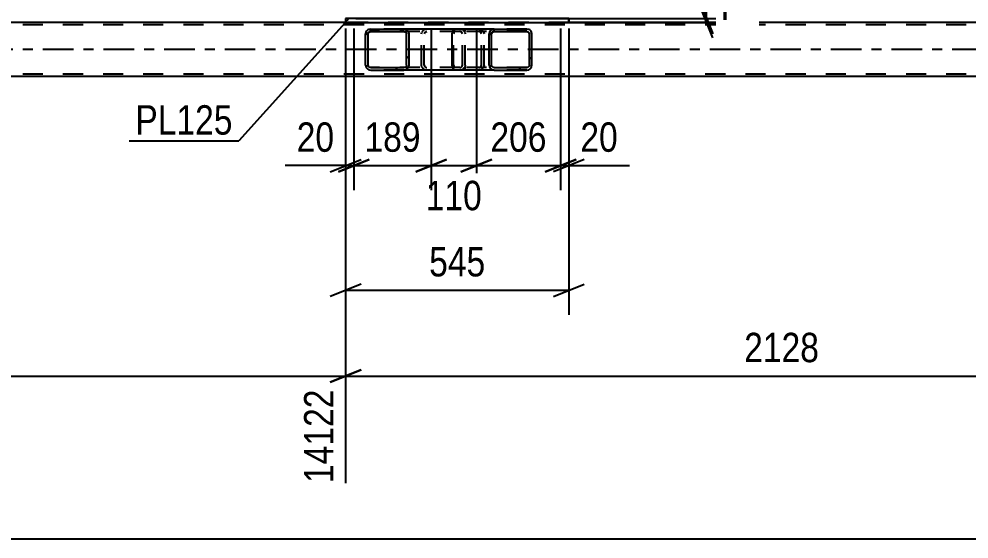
# Model space of a CAD drawing. Header units: millimetres. Extents: x -832 to 357, y -842 to -1.
# Drawn here: x -258.5 to -165.8, y -566.5 to -515.8 of the extents above; entities that cross this region are included whole.
import ezdxf

# ---------------------------------------------------------------- set-up
doc = ezdxf.new("R2010")
doc.units = ezdxf.units.MM
doc.linetypes.add('DXK_LINE_DOT2', pattern=[3.9198, 1.9599, -1.9599])
doc.linetypes.add('DXK_LINE_DOT3', pattern=[5.9187, 2.979, -0.9799, 0.9799, -0.9799])
doc.styles.add('Arial Narrow', font='ARIALN.TTF', dxfattribs={"height": 0.2})

# ---------------------------------------------------------------- blocks, each defined once
blk = doc.blocks.new('Part-570388851-8417 - 8256')
at = {"linetype": 'Continuous'}
h = blk.add_hatch(dxfattribs=at)
h.set_pattern_fill('', scale=0.7, style=0, pattern_type=0)
h.set_pattern_definition([(45, (-224.665, -520.5065), (-1.57154, 1.57154), [])])
h.paths.add_polyline_path([(-224.704, -520.323), (-224.665, -520.507), (-224.554, -520.662), (-224.389, -520.766), (-224.193, -520.803), (-220.958, -520.803), (-220.763, -520.766), (-220.597, -520.662), (-220.486, -520.507), (-220.447, -520.323), (-220.447, -517.283), (-220.486, -517.099), (-220.597, -516.943), (-220.763, -516.839), (-220.958, -516.803), (-224.193, -516.803), (-224.389, -516.839), (-224.554, -516.943), (-224.665, -517.099), (-224.704, -517.283)])
h.paths.add_polyline_path([(-224.429, -517.191), (-224.374, -517.113), (-224.291, -517.061), (-224.193, -517.043), (-220.958, -517.043), (-220.86, -517.061), (-220.777, -517.113), (-220.722, -517.191), (-220.703, -517.283), (-220.703, -520.323), (-220.722, -520.415), (-220.777, -520.493), (-220.86, -520.545), (-220.958, -520.563), (-224.193, -520.563), (-224.291, -520.545), (-224.374, -520.493), (-224.429, -520.415), (-224.449, -520.323), (-224.449, -517.283)])
at = {"color": 2, "linetype": 'Continuous'}
for p, q in [((-224.665, -517.099), (-224.704, -517.283)), ((-224.704, -520.323), (-224.704, -517.283)), ((-224.449, -517.283), (-224.429, -517.191)), ((-224.449, -520.323), (-224.449, -517.283)), ((-224.429, -517.191), (-224.374, -517.113)), ((-224.193, -516.803), (-224.389, -516.839)), ((-224.374, -517.113), (-224.291, -517.061)), ((-224.291, -517.061), (-224.193, -517.043)), ((-224.193, -516.803), (-220.958, -516.803)), ((-224.193, -517.043), (-220.958, -517.043)), ((-215.974, -516.803), (-220.958, -516.803)), ((-220.763, -516.839), (-220.958, -516.803)), ((-220.958, -517.043), (-220.86, -517.061)), ((-220.86, -517.061), (-220.777, -517.113)), ((-220.777, -517.113), (-220.722, -517.191)), ((-220.722, -517.191), (-220.703, -517.283)), ((-220.703, -520.323), (-220.703, -517.283)), ((-220.447, -517.283), (-220.486, -517.099)), ((-220.447, -520.323), (-220.447, -517.283)), ((-224.704, -520.323), (-224.665, -520.507)), ((-224.429, -520.415), (-224.449, -520.323)), ((-220.703, -520.323), (-220.722, -520.415)), ((-220.486, -520.507), (-220.447, -520.323)), ((-224.374, -520.493), (-224.429, -520.415)), ((-224.389, -520.766), (-224.193, -520.803)), ((-224.291, -520.545), (-224.374, -520.493)), ((-224.193, -520.563), (-224.291, -520.545)), ((-224.193, -520.563), (-220.958, -520.563)), ((-224.193, -520.803), (-220.958, -520.803)), ((-220.86, -520.545), (-220.958, -520.563)), ((-220.958, -520.803), (-220.763, -520.766)), ((-215.974, -520.803), (-220.958, -520.803)), ((-220.777, -520.493), (-220.86, -520.545)), ((-220.722, -520.415), (-220.777, -520.493))]:
    blk.add_line(p, q, dxfattribs=at)
at = {"color": 7, "linetype": 'DXK_LINE_DOT2'}
for p, q in [((-220.958, -516.803), (-224.193, -516.803)), ((-215.493, -517.043), (-224.193, -517.043)), ((-219.239, -517.283), (-219.2, -517.099)), ((-219.239, -520.323), (-219.239, -517.283)), ((-218.964, -517.191), (-218.983, -517.283)), ((-218.983, -520.323), (-218.983, -517.283)), ((-218.909, -517.113), (-218.964, -517.191)), ((-218.923, -516.839), (-218.728, -516.803)), ((-218.909, -517.113), (-218.886, -517.099)), ((-218.886, -517.099), (-218.826, -517.061)), ((-218.826, -517.061), (-218.728, -517.043)), ((-215.493, -516.803), (-215.974, -516.803)), ((-215.493, -516.803), (-215.297, -516.839)), ((-215.395, -517.061), (-215.493, -517.043)), ((-215.312, -517.113), (-215.395, -517.061)), ((-215.257, -517.191), (-215.312, -517.113)), ((-215.237, -517.283), (-215.257, -517.191)), ((-215.237, -520.323), (-215.237, -517.283)), ((-215.021, -517.099), (-214.982, -517.283)), ((-214.982, -520.323), (-214.982, -517.283)), ((-219.2, -520.507), (-219.239, -520.323)), ((-218.983, -520.323), (-218.964, -520.415)), ((-215.257, -520.415), (-215.237, -520.323)), ((-214.982, -520.323), (-215.021, -520.507)), ((-215.493, -520.563), (-224.193, -520.563)), ((-220.958, -520.803), (-224.193, -520.803)), ((-218.964, -520.415), (-218.909, -520.493)), ((-218.728, -520.803), (-218.923, -520.766)), ((-218.909, -520.493), (-218.826, -520.545)), ((-218.826, -520.545), (-218.728, -520.563)), ((-215.493, -520.803), (-215.974, -520.803)), ((-215.493, -520.563), (-215.395, -520.545)), ((-215.297, -520.766), (-215.493, -520.803)), ((-215.395, -520.545), (-215.312, -520.493)), ((-215.312, -520.493), (-215.257, -520.415))]:
    blk.add_line(p, q, dxfattribs=at)
at = {"color": 2, "linetype": 'Continuous'}
for centre, start, end in [((-224.213, -517.304), 110.75831, 155.68003), ((-220.938, -517.304), 24.31997, 69.24169), ((-224.213, -520.302), 204.31997, 249.24169), ((-220.938, -520.302), 290.75831, 335.68003)]:
    blk.add_arc(centre, 0.496, start, end, dxfattribs=at)
at = {"color": 7, "linetype": 'DXK_LINE_DOT2'}
for centre, start, end in [((-218.747, -517.304), 110.75831, 155.68004), ((-215.473, -517.304), 24.31996, 69.24169), ((-218.747, -520.302), 204.31996, 249.24169), ((-215.473, -520.302), 290.75831, 335.68004)]:
    blk.add_arc(centre, 0.496, start, end, dxfattribs=at)
blk = doc.blocks.new('Part-570388851-8682 - 8256')
at = {"color": 2, "linetype": 'Continuous'}
for p, q in [((-226.647, -515.763), (-226.647, -516.163)), ((-204.856, -515.763), (-226.647, -515.763)), ((-226.647, -516.163), (-204.856, -516.163)), ((-204.856, -515.763), (-204.856, -516.163)), ((-204.856, -515.763), (-204.856, -515.763)), ((-204.856, -516.163), (-204.856, -516.163))]:
    blk.add_line(p, q, dxfattribs=at)
at = {"color": 7, "linetype": 'DXK_LINE_DOT2'}
for p, q in [((-226.647, -515.763), (-226.647, -516.163)), ((-204.856, -516.163), (-204.856, -515.763)), ((-204.856, -515.763), (-204.856, -515.763)), ((-204.856, -516.163), (-204.856, -516.163))]:
    blk.add_line(p, q, dxfattribs=at)
blk = doc.blocks.new('Part-570388851-8811 - 8256')
at = {"linetype": 'Continuous'}
h = blk.add_hatch(dxfattribs=at)
h.set_pattern_fill('', scale=0.7, style=0, pattern_type=0)
h.set_pattern_definition([(45, (-212.6084, -520.5065), (-1.57154, 1.57154), [])])
h.paths.add_polyline_path([(-212.647, -520.323), (-212.608, -520.507), (-212.499, -520.662), (-212.336, -520.766), (-212.144, -520.803), (-208.96, -520.803), (-208.767, -520.766), (-208.604, -520.662), (-208.495, -520.507), (-208.457, -520.323), (-208.457, -517.283), (-208.495, -517.099), (-208.604, -516.943), (-208.767, -516.839), (-208.96, -516.803), (-212.144, -516.803), (-212.336, -516.839), (-212.499, -516.943), (-212.608, -517.099), (-212.647, -517.283)])
h.paths.add_polyline_path([(-212.376, -517.191), (-212.322, -517.113), (-212.24, -517.061), (-212.144, -517.043), (-208.96, -517.043), (-208.863, -517.061), (-208.782, -517.113), (-208.727, -517.191), (-208.708, -517.283), (-208.708, -520.323), (-208.727, -520.415), (-208.782, -520.493), (-208.863, -520.545), (-208.96, -520.563), (-212.144, -520.563), (-212.24, -520.545), (-212.322, -520.493), (-212.376, -520.415), (-212.395, -520.323), (-212.395, -517.283)])
at = {"color": 2, "linetype": 'Continuous'}
for p, q in [((-216.245, -517.283), (-216.225, -517.099)), ((-216.245, -520.323), (-216.245, -517.283)), ((-216.225, -517.099), (-216.166, -516.943)), ((-216.166, -516.943), (-216.078, -516.839)), ((-216.078, -516.839), (-215.974, -516.803)), ((-212.144, -516.803), (-215.974, -516.803)), ((-212.608, -517.099), (-212.647, -517.283)), ((-212.647, -520.323), (-212.647, -517.283)), ((-212.395, -517.283), (-212.376, -517.191)), ((-212.395, -520.323), (-212.395, -517.283)), ((-212.376, -517.191), (-212.322, -517.113)), ((-212.144, -516.803), (-212.336, -516.839)), ((-212.322, -517.113), (-212.24, -517.061)), ((-212.24, -517.061), (-212.144, -517.043)), ((-212.144, -516.803), (-208.96, -516.803)), ((-212.144, -517.043), (-208.96, -517.043)), ((-208.767, -516.839), (-208.96, -516.803)), ((-208.96, -517.043), (-208.863, -517.061)), ((-208.863, -517.061), (-208.782, -517.113)), ((-208.782, -517.113), (-208.727, -517.191)), ((-208.727, -517.191), (-208.708, -517.283)), ((-208.708, -520.323), (-208.708, -517.283)), ((-208.457, -517.283), (-208.495, -517.099)), ((-208.457, -520.323), (-208.457, -517.283)), ((-216.225, -520.507), (-216.245, -520.323)), ((-212.647, -520.323), (-212.608, -520.507)), ((-212.376, -520.415), (-212.395, -520.323)), ((-208.708, -520.323), (-208.727, -520.415)), ((-208.495, -520.507), (-208.457, -520.323)), ((-216.166, -520.662), (-216.225, -520.507)), ((-216.078, -520.766), (-216.166, -520.662)), ((-215.974, -520.803), (-216.078, -520.766)), ((-212.144, -520.803), (-215.974, -520.803)), ((-212.322, -520.493), (-212.376, -520.415)), ((-212.336, -520.766), (-212.144, -520.803)), ((-212.24, -520.545), (-212.322, -520.493)), ((-212.144, -520.563), (-212.24, -520.545)), ((-212.144, -520.563), (-208.96, -520.563)), ((-212.144, -520.803), (-208.96, -520.803)), ((-208.863, -520.545), (-208.96, -520.563)), ((-208.96, -520.803), (-208.767, -520.766)), ((-208.782, -520.493), (-208.863, -520.545)), ((-208.727, -520.415), (-208.782, -520.493))]:
    blk.add_line(p, q, dxfattribs=at)
at = {"color": 7, "linetype": 'DXK_LINE_DOT2'}
for p, q in [((-216.099, -517.191), (-216.11, -517.283)), ((-216.11, -520.323), (-216.11, -517.283)), ((-216.07, -517.113), (-216.099, -517.191)), ((-216.026, -517.061), (-216.07, -517.113)), ((-215.974, -517.043), (-216.026, -517.061)), ((-208.96, -517.043), (-215.974, -517.043)), ((-214.982, -517.043), (-214.982, -516.803)), ((-213.64, -516.803), (-213.448, -516.839)), ((-213.544, -517.061), (-213.64, -517.043)), ((-213.462, -517.113), (-213.544, -517.061)), ((-213.408, -517.191), (-213.462, -517.113)), ((-213.389, -517.283), (-213.408, -517.191)), ((-213.389, -520.323), (-213.389, -517.283)), ((-213.175, -517.099), (-213.137, -517.283)), ((-213.137, -520.323), (-213.137, -517.283)), ((-208.96, -516.803), (-212.144, -516.803)), ((-216.11, -520.323), (-216.099, -520.415)), ((-213.408, -520.415), (-213.389, -520.323)), ((-213.137, -520.323), (-213.175, -520.507)), ((-216.099, -520.415), (-216.07, -520.493)), ((-216.07, -520.493), (-216.026, -520.545)), ((-216.026, -520.545), (-215.974, -520.563)), ((-208.96, -520.563), (-215.974, -520.563)), ((-214.982, -520.803), (-214.982, -520.563)), ((-213.64, -520.563), (-213.544, -520.545)), ((-213.448, -520.766), (-213.64, -520.803)), ((-213.544, -520.545), (-213.462, -520.493)), ((-213.462, -520.493), (-213.408, -520.415)), ((-208.96, -520.803), (-212.144, -520.803))]:
    blk.add_line(p, q, dxfattribs=at)
for centre, start, end in [((-213.625, -517.298), 23.84941, 68.8059), ((-213.625, -520.308), 291.1941, 336.15059)]:
    blk.add_arc(centre, 0.492, start, end, dxfattribs=at)
at = {"color": 2, "linetype": 'Continuous'}
for centre, start, end in [((-212.158, -517.298), 111.19411, 156.1506), ((-208.945, -517.298), 23.8494, 68.80589), ((-212.158, -520.308), 203.8494, 248.80589), ((-208.945, -520.308), 291.19411, 336.1506)]:
    blk.add_arc(centre, 0.492, start, end, dxfattribs=at)
blk = doc.blocks.new('Part-570388851-8800 - 8256')
at = {"color": 7, "linetype": 'DXK_LINE_DOT2'}
for p, q in [((-111.176, -516.403), (-791.513, -516.403)), ((-204.856, -516.163), (-226.647, -516.163)), ((-111.176, -521.203), (-791.513, -521.203))]:
    blk.add_line(p, q, dxfattribs=at)
at = {"color": 2, "linetype": 'Continuous'}
for p, q in [((-226.647, -516.163), (-289.99, -516.163)), ((-141.512, -516.163), (-204.856, -516.163)), ((-111.176, -521.443), (-791.513, -521.443))]:
    blk.add_line(p, q, dxfattribs=at)
at = {"color": 7, "linetype": 'DXK_LINE_DOT3'}
blk.add_line((-111.176, -518.803), (-791.513, -518.803), dxfattribs=at)
blk = doc.blocks.new('StraightDimension-570388851-9218 - 8256')
at = {"color": 7, "linetype": 'Continuous'}
for p, q in [((-213.887, -516.763), (-213.887, -532.52)), ((-205.656, -516.763), (-205.656, -532.52)), ((-215.387, -530.72), (-212.387, -529.52)), ((-204.156, -529.52), (-207.156, -530.72)), ((-213.887, -530.12), (-205.656, -530.12))]:
    blk.add_line(p, q, dxfattribs=at)
at = {"color": 0}
blk.add_wipeout([(-206.43, -529.37), (-206.43, -525.17), (-213.114, -525.17), (-213.114, -529.37)], dxfattribs=at)
at = {"color": 3, "style": 'Arial Narrow'}
blk.add_text('206', height=2.8633, dxfattribs=at).set_placement((-212.514, -528.77))
blk = doc.blocks.new('StraightDimension-570388851-8904 - 8256')
at = {"color": 7, "linetype": 'Continuous'}
blk.add_line((-792.153, -566.531), (-95.843, -566.531), dxfattribs=at)
blk = doc.blocks.new('StraightDimension-570388851-9113 - 8256')
at = {"color": 7, "linetype": 'Continuous'}
for p, q in [((-226.647, -517.163), (-226.647, -561.078)), ((-141.512, -517.163), (-141.512, -561.078)), ((-225.147, -550.038), (-228.147, -551.238)), ((-226.647, -550.638), (-141.512, -550.638)), ((-143.012, -551.238), (-140.012, -550.038))]:
    blk.add_line(p, q, dxfattribs=at)
at = {"color": 0}
blk.add_wipeout([(-179.823, -549.888), (-179.823, -545.688), (-188.336, -545.688), (-188.336, -549.888)], dxfattribs=at)
at = {"color": 3, "style": 'Arial Narrow'}
blk.add_text('2128', height=2.8633, dxfattribs=at).set_placement((-187.736, -549.288))
at = {"color": 0, "linetype": 'Continuous'}
blk.add_wipeout([(-142.112, -551.338), (-146.312, -551.338), (-146.312, -561.678), (-142.112, -561.678)], dxfattribs=at)
at = {"color": 3, "linetype": 'Continuous', "style": 'Arial Narrow'}
blk.add_text('16250', height=2.8633, rotation=90.00021, dxfattribs=at).set_placement((-142.712, -561.078))
blk = doc.blocks.new('StraightDimension-570388851-9121 - 8256')
at = {"color": 7, "linetype": 'Continuous'}
for p, q in [((-311.781, -517.163), (-311.781, -561.078)), ((-226.647, -517.163), (-226.647, -561.078)), ((-310.281, -550.038), (-313.281, -551.238)), ((-311.781, -550.638), (-226.647, -550.638)), ((-228.147, -551.238), (-225.147, -550.038))]:
    blk.add_line(p, q, dxfattribs=at)
at = {"color": 0}
blk.add_wipeout([(-264.957, -549.888), (-264.957, -545.688), (-273.47, -545.688), (-273.47, -549.888)], dxfattribs=at)
at = {"color": 3, "style": 'Arial Narrow'}
blk.add_text('2128', height=2.8633, dxfattribs=at).set_placement((-272.87, -549.288))
at = {"color": 0, "linetype": 'Continuous'}
blk.add_wipeout([(-227.247, -551.338), (-231.447, -551.338), (-231.447, -561.678), (-227.247, -561.678)], dxfattribs=at)
at = {"color": 3, "linetype": 'Continuous', "style": 'Arial Narrow'}
blk.add_text('14122', height=2.8633, rotation=90.00021, dxfattribs=at).set_placement((-227.847, -561.078))
blk = doc.blocks.new('StraightDimension-570388851-9180 - 8256')
at = {"color": 7, "linetype": 'Continuous'}
for p, q in [((-226.647, -516.763), (-226.647, -544.677)), ((-204.856, -516.763), (-204.856, -544.677)), ((-225.147, -541.677), (-228.147, -542.877)), ((-206.356, -542.877), (-203.356, -541.677)), ((-226.647, -542.277), (-204.856, -542.277))]:
    blk.add_line(p, q, dxfattribs=at)
at = {"color": 0}
blk.add_wipeout([(-212.409, -541.527), (-212.409, -537.327), (-219.094, -537.327), (-219.094, -541.527)], dxfattribs=at)
at = {"color": 3, "style": 'Arial Narrow'}
blk.add_text('545', height=2.8633, dxfattribs=at).set_placement((-218.494, -540.927))
blk = doc.blocks.new('StraightDimension-570388851-9191 - 8256')
at = {"color": 7, "linetype": 'Continuous'}
for p, q in [((-226.647, -516.763), (-226.647, -532.52)), ((-225.847, -516.763), (-225.847, -532.52)), ((-228.147, -530.72), (-225.147, -529.52)), ((-224.347, -529.52), (-227.347, -530.72)), ((-226.647, -530.12), (-232.553, -530.12)), ((-226.647, -530.12), (-232.553, -530.12)), ((-226.647, -530.12), (-225.847, -530.12))]:
    blk.add_line(p, q, dxfattribs=at)
at = {"color": 0}
blk.add_wipeout([(-227.172, -529.37), (-227.172, -525.17), (-232.028, -525.17), (-232.028, -529.37)], dxfattribs=at)
at = {"color": 3, "style": 'Arial Narrow'}
blk.add_text('20', height=2.8633, dxfattribs=at).set_placement((-231.428, -528.77))
blk = doc.blocks.new('StraightDimension-570388851-9200 - 8256')
at = {"color": 7, "linetype": 'Continuous'}
for p, q in [((-218.287, -516.763), (-218.287, -532.97)), ((-213.887, -516.763), (-213.887, -532.97)), ((-219.787, -530.72), (-216.787, -529.52)), ((-212.387, -529.52), (-215.387, -530.72)), ((-218.287, -530.12), (-213.887, -530.12))]:
    blk.add_line(p, q, dxfattribs=at)
at = {"color": 0}
blk.add_wipeout([(-212.745, -535.07), (-212.745, -530.87), (-219.429, -530.87), (-219.429, -535.07)], dxfattribs=at)
at = {"color": 3, "style": 'Arial Narrow'}
blk.add_text('110', height=2.8633, dxfattribs=at).set_placement((-218.829, -534.47))
blk = doc.blocks.new('StraightDimension-570388851-9210 - 8256')
at = {"color": 7, "linetype": 'Continuous'}
for p, q in [((-205.656, -516.763), (-205.656, -532.52)), ((-204.856, -516.763), (-204.856, -532.52)), ((-207.156, -530.72), (-204.156, -529.52)), ((-203.356, -529.52), (-206.356, -530.72)), ((-205.656, -530.12), (-204.856, -530.12)), ((-204.856, -530.12), (-198.95, -530.12)), ((-204.856, -530.12), (-198.95, -530.12))]:
    blk.add_line(p, q, dxfattribs=at)
at = {"color": 0}
blk.add_wipeout([(-199.475, -529.37), (-199.475, -525.17), (-204.331, -525.17), (-204.331, -529.37)], dxfattribs=at)
at = {"color": 3, "style": 'Arial Narrow'}
blk.add_text('20', height=2.8633, dxfattribs=at).set_placement((-203.731, -528.77))
blk = doc.blocks.new('StraightDimension-570388851-9226 - 8256')
at = {"color": 7, "linetype": 'Continuous'}
for p, q in [((-225.847, -516.763), (-225.847, -532.52)), ((-218.287, -516.763), (-218.287, -532.52)), ((-227.347, -530.72), (-224.347, -529.52)), ((-216.787, -529.52), (-219.787, -530.72)), ((-225.847, -530.12), (-218.287, -530.12))]:
    blk.add_line(p, q, dxfattribs=at)
at = {"color": 0}
blk.add_wipeout([(-218.725, -529.37), (-218.725, -525.17), (-225.409, -525.17), (-225.409, -529.37)], dxfattribs=at)
at = {"color": 3, "style": 'Arial Narrow'}
blk.add_text('189', height=2.8633, dxfattribs=at).set_placement((-224.809, -528.77))
blk = doc.blocks.new('StraightDimension-570388851-9249 - 8256')
at = {"color": 7, "linetype": 'Continuous'}
for p, q in [((-191.401, -515.763), (-191.401, -509.857)), ((-191.401, -515.763), (-191.401, -509.857)), ((-192.001, -514.263), (-190.801, -517.263)), ((-190.801, -517.663), (-192.001, -514.663)), ((-225.647, -515.763), (-189.001, -515.763)), ((-225.647, -516.163), (-189.001, -516.163)), ((-191.401, -516.163), (-191.401, -515.763))]:
    blk.add_line(p, q, dxfattribs=at)
at = {"color": 0, "linetype": 'Continuous'}
blk.add_wipeout([(-186.301, -509.015), (-190.501, -509.015), (-190.501, -516.605), (-186.301, -516.605)], dxfattribs=at)
at = {"color": 0}
blk.add_wipeout([(-192.151, -510.382), (-196.351, -510.382), (-196.351, -515.238), (-192.151, -515.238)], dxfattribs=at)
at = {"color": 3, "linetype": 'Continuous', "style": 'Arial Narrow'}
blk.add_text('TYP', height=2.8633, rotation=90.00021, dxfattribs=at).set_placement((-186.901, -516.005))
at = {"color": 3, "style": 'Arial Narrow'}
blk.add_text('10', height=2.8633, rotation=90.00021, dxfattribs=at).set_placement((-192.751, -514.638))
blk = doc.blocks.new('Mark-570388851-8678 - 8256')
at = {"color": 30, "linetype": 'Continuous'}
for p in [(-226.406, -515.888), (-247.781, -527.695)]:
    blk.add_line(p, (-237.077, -527.695), dxfattribs=at)
at = {"color": 0}
blk.add_wipeout([(-237.677, -527.095), (-237.677, -524.095), (-247.181, -524.095), (-247.181, -527.095)], dxfattribs=at)
blk.add_wipeout([(-237.677, -527.095), (-237.677, -524.095), (-247.181, -524.095), (-247.181, -527.095)], dxfattribs=at)
at = {"color": 3, "style": 'Arial Narrow'}
blk.add_text('PL125', height=2.8633, dxfattribs=at).set_placement((-247.181, -527.095))

msp = doc.modelspace()

# ---------------------------------------------------------------- block references
for name in ['Part-570388851-8800 - 8256', 'Part-570388851-8682 - 8256', 'Part-570388851-8417 - 8256', 'Part-570388851-8811 - 8256']:
    msp.add_blockref(name, (0, 0))

# ---------------------------------------------------------------- next in the draw order: block references
msp.add_blockref('StraightDimension-570388851-9218 - 8256', (0, 0))

# ---------------------------------------------------------------- next in the draw order: block references
msp.add_blockref('StraightDimension-570388851-8904 - 8256', (0, 0))

# ---------------------------------------------------------------- next in the draw order: block references
msp.add_blockref('StraightDimension-570388851-9113 - 8256', (0, 0))

# ---------------------------------------------------------------- next in the draw order: block references
msp.add_blockref('StraightDimension-570388851-9121 - 8256', (0, 0))

# ---------------------------------------------------------------- next in the draw order: block references
msp.add_blockref('StraightDimension-570388851-9180 - 8256', (0, 0))

# ---------------------------------------------------------------- next in the draw order: block references
for name in ['StraightDimension-570388851-9191 - 8256', 'StraightDimension-570388851-9200 - 8256', 'StraightDimension-570388851-9210 - 8256']:
    msp.add_blockref(name, (0, 0))

# ---------------------------------------------------------------- next in the draw order: block references
msp.add_blockref('StraightDimension-570388851-9226 - 8256', (0, 0))

# ---------------------------------------------------------------- next in the draw order: block references
for name in ['StraightDimension-570388851-9249 - 8256', 'Mark-570388851-8678 - 8256']:
    msp.add_blockref(name, (0, 0))

doc.saveas('drawing.dxf')
